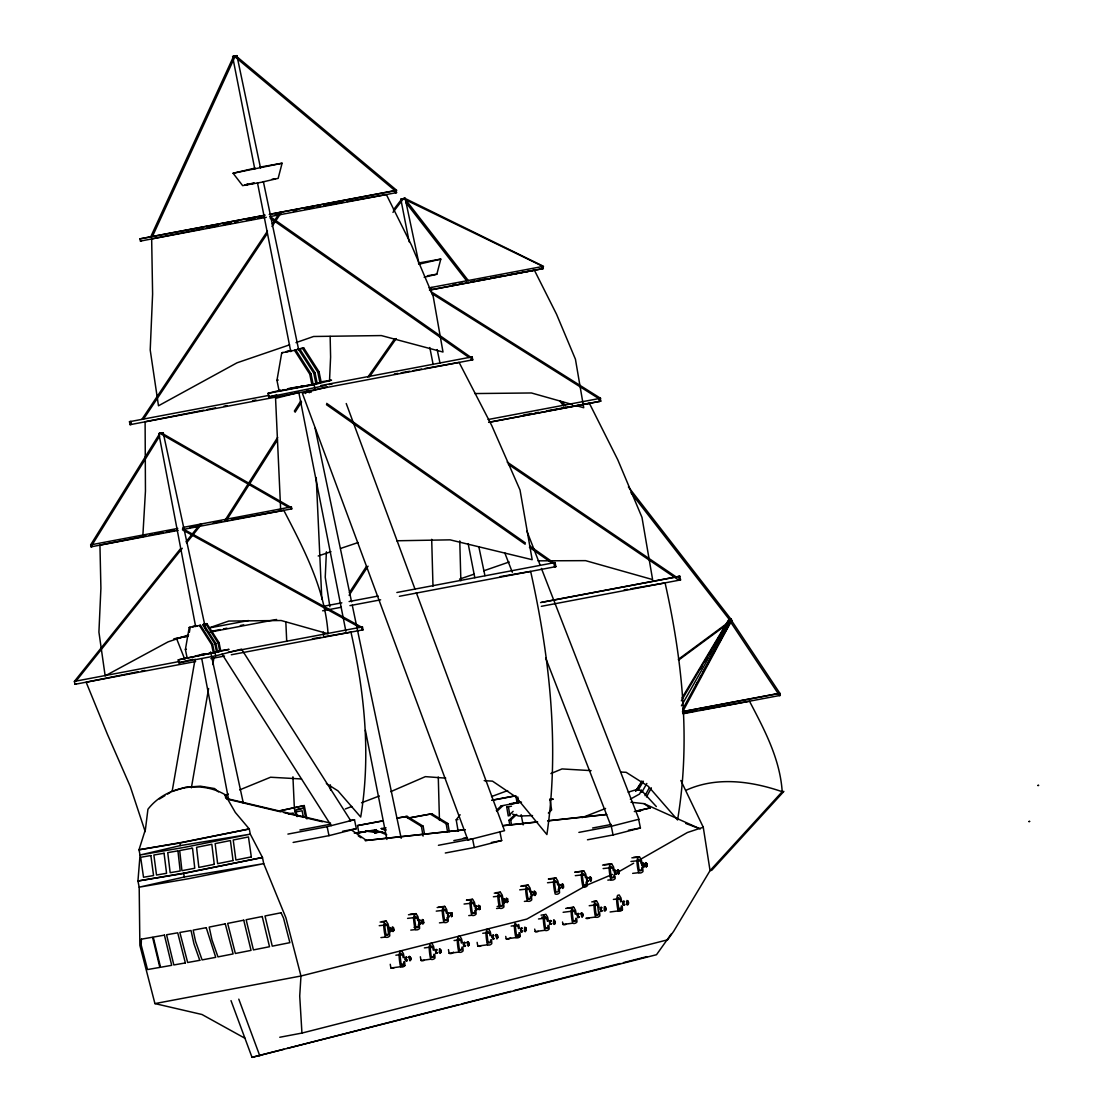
<?xml version="1.0" encoding="UTF-8"?>
<svg xmlns="http://www.w3.org/2000/svg" width="1113" height="1113" viewBox="0 0 1113 1113"><rect width="100%" height="100%" fill="white"/><g stroke="black" fill="none" stroke-linecap="round" stroke-linejoin="round"><path stroke-width="1.5" d="M389.105 929.814L389.745 927.435L390.746 928.089M393.446 930.927L392.444 929.411L392.945 927.491M392.541 929.383L393.515 928.047M393.64 930.691L393.167 927.463M393.905 930.273L393.557 927.852L392.36 926.976L392.207 931.08L393.014 931.553L393.807 930.134M419.017 920.757L419.448 923.776M423.483 923.206L423.01 919.978M423.747 922.802L423.399 920.381L422.203 919.505L422.05 923.595L422.857 924.082L423.65 922.649M447.69 913.509L448.122 916.514M451.071 914.649L451.516 913.008M452.156 915.957L452.226 914.26M479.981 908.862L478.701 905.161L478.548 909.251L479.355 909.724L480.148 908.305M480.246 908.445L479.898 906.024M503.257 900.904L503.313 899.318M506.638 899.221L507.598 902.003M506.693 900.473L507.097 898.581L507.653 899.123M507.792 901.767L506.512 898.066L505.831 900.626L507.166 902.629L507.709 898.928M531.124 892.223L531.569 895.242M534.504 893.377L534.95 891.722M535.603 894.671L535.659 892.988M562.941 884.348L562.788 888.452L561.453 886.435L562.135 883.875L563.331 884.752L563.679 887.172L562.608 887.464L562.719 884.39M586.76 878.032L587.191 881.051M591.226 880.494L590.753 877.267M614.571 870.95L615.002 873.969M617.882 870.853L618.842 873.635M619.037 873.399L619.106 871.702M619.357 871.716L618.425 874.262L617.075 872.258L617.757 869.698L619.357 871.716L618.578 870.171M642.382 863.855L642.813 866.874M646.848 866.304L646.389 863.076M647.168 864.62L646.236 867.166L644.886 865.163L645.568 862.603L646.764 863.465L647.015 865.747L645.763 865.01L646.166 863.118M329.531 380.618L330.603 357.009L330.144 336.404M326.401 551.798L325.246 577.216L329.893 606.724M410.043 959.656L410.21 956.763M435.559 950.154L435.934 953.187L437.534 952.575M441.11 950.78L440.108 953.34L439.315 952.853L439.524 948.749L441.221 950.752L440.692 952.686L439.718 951.17L440.247 949.236L440.72 952.478L439.83 951.142M468.823 945.327L468.42 942.085M497.511 938.064L497.108 934.823M520.731 928.548L521.121 931.581M526.296 929.174L525.28 931.734L524.487 931.247L524.71 927.143L526.018 927.992L526.324 930.426L525.266 930.718L525.433 927.63M549.711 921.23L550.086 924.263L551.686 923.651M555.206 922.969L554.246 924.416L553.467 923.943L553.676 919.839L555.359 921.842L554.831 923.762L553.871 922.246L554.399 920.326L554.872 923.553M582.683 916.458L582.28 913.216L582.057 916.305M600.408 907.985L600.783 911.004M605.096 907.067L604.943 910.142L606.001 909.864L605.695 907.429L604.373 906.58L604.164 910.684L604.943 911.171L605.903 909.711M604.665 908.959L604.721 907.86M623.002 901.878L623.377 904.897M628.163 904.201L627.76 900.946M142.854 535.756L145.455 491.07L145.107 421.73L203.804 410.196M365.676 831.077L375.86 832.51L382.357 831.995M216.576 652.218L214.851 643.731L202.663 624.713L203.679 624.463L215.852 643.467L217.578 651.968L187.123 657.992L185.398 649.505L189.224 627.468L190.226 627.217L189.349 632.295M172.195 791.079L195.081 659.216M191.38 787.823L208.618 688.502M212.778 664.517L213.96 657.672M281.742 352.807L295.794 350.066L311.014 373.829L313.17 384.444L279.113 390.955L276.956 380.354L281.742 352.807L282.994 352.487M385.404 937.09A28.743 12.883 83.6 0 1 383.693 925.181L384.597 921.564L386.225 921.119L388.061 923.999A28.743 12.883 83.6 0 1 389.773 935.894A16.806 7.527 83.6 0 1 385.404 937.09L380.938 937.591M415.246 929.605A28.743 12.883 83.6 0 1 413.535 917.71L414.439 914.093L416.067 913.648L417.904 916.528A28.743 12.883 83.6 0 1 419.615 928.423A16.806 7.527 83.6 0 1 415.246 929.605L410.78 930.106M439.454 922.858L443.92 922.357A28.743 12.883 83.6 0 1 442.209 910.462L443.127 906.831L444.741 906.399L446.591 909.265A28.743 12.883 83.6 0 1 447.37 912.952M468.754 915.596L471.731 915.262A28.743 12.883 83.6 0 1 470.02 903.366L470.938 899.735L472.552 899.304L474.402 902.17A28.743 12.883 83.6 0 1 475.181 905.857M496.565 908.5L499.542 908.166A28.743 12.883 83.6 0 1 497.831 896.271L498.749 892.654L500.363 892.209L502.213 895.075A28.743 12.883 83.6 0 1 502.993 898.761M524.39 901.405L527.353 901.071A28.743 12.883 83.6 0 1 525.642 889.176L526.56 885.558L528.174 885.113L530.025 887.993A28.743 12.883 83.6 0 1 530.804 891.666M553.453 882.08L554.371 878.463L555.985 878.018L557.836 880.898A28.743 12.883 83.6 0 1 559.547 892.793A16.806 7.527 83.6 0 1 555.178 893.989A28.743 12.883 83.6 0 1 553.453 882.08L547.513 882.748M587.066 881.886A28.743 12.883 83.6 0 1 587.358 885.698A16.806 7.527 83.6 0 1 582.989 886.894A28.743 12.883 83.6 0 1 581.278 874.985L582.182 871.368L583.81 870.923L585.647 873.802A28.743 12.883 83.6 0 1 586.426 877.489M607.823 880.133L610.8 879.799A28.743 12.883 83.6 0 1 609.089 867.903L609.994 864.272L611.621 863.841L613.458 866.707A28.743 12.883 83.6 0 1 614.237 870.394M638.612 872.703A28.743 12.883 83.6 0 1 636.9 860.808L637.805 857.177L639.432 856.746L641.269 859.612A28.743 12.883 83.6 0 1 642.994 871.521A16.806 7.527 83.6 0 1 638.612 872.703L632.657 873.371M259.746 167.159L282.09 163.235L278.153 178.358L261.082 182.337L242.634 185.621L233.09 173.252L255.141 168.091M424.164 277.276L436.839 274.229L440.79 259.106L418.432 263.03M390.246 964.289A28.827 12.716 84.9 0 0 390.955 967.99L400.569 966.738A28.827 12.716 84.9 0 1 399.066 954.801L400.012 951.17L401.612 950.739L403.393 953.618A28.827 12.716 84.9 0 1 404.102 957.319M420.352 956.763A28.827 12.716 84.9 0 0 421.062 960.463L430.661 959.211A28.827 12.716 84.9 0 1 429.173 947.274L430.119 943.643L431.719 943.212L433.486 946.106A28.827 12.716 84.9 0 1 434.195 949.792M448.456 949.612A28.827 12.716 84.9 0 0 449.165 953.312L458.765 952.074A28.827 12.716 84.9 0 1 457.276 940.123L458.222 936.506L459.822 936.061L461.589 938.955A28.827 12.716 84.9 0 1 462.298 942.641M477.129 942.363A28.827 12.716 84.9 0 0 477.839 946.064L487.452 944.812A28.827 12.716 84.9 0 1 485.95 932.875L486.91 929.244M505.733 936.409A28.827 12.716 84.9 0 0 506.234 938.857L515.848 937.605A28.827 12.716 84.9 0 1 514.345 925.668L514.985 923.247M534.713 929.091A28.827 12.716 84.9 0 0 535.2 931.539L544.814 930.301A28.827 12.716 84.9 0 1 543.311 918.364L544.271 914.733L545.871 914.288L547.638 917.182A28.827 12.716 84.9 0 1 548.347 920.882M547.429 921.286L546.873 918.42L544.939 916.778L544.327 919.115L545.426 928.27A11.464 5.05 84.9 0 0 548.069 927.546L547.944 925.39M562.524 921.995A28.827 12.716 84.9 0 0 563.025 924.444L572.625 923.206A28.827 12.716 84.9 0 1 571.136 911.269L572.082 907.638L573.682 907.206L575.449 910.086A28.827 12.716 84.9 0 1 576.158 913.787M588.944 918.142A16.778 7.401 84.9 0 1 585.897 918.295L595.511 917.042A28.827 12.716 84.9 0 1 594.008 905.106L594.968 901.474L596.568 901.043L598.335 903.923A28.827 12.716 84.9 0 1 599.044 907.624M610.105 911.978L618.105 910.935A28.827 12.716 84.9 0 1 616.602 898.998L617.562 895.367L619.162 894.935L620.929 897.815A28.827 12.716 84.9 0 1 621.638 901.516M150.728 236.832L233.619 56.276L236.944 55.65L260.512 167.938M152.398 236.526L235.288 55.97L236.944 55.65M656.336 806.563L641.38 790.3L639.572 794.028L630.32 799.176M646.5 796.978L651.369 787.851M682.547 711.958L731.617 620.498L730.824 618.828L729.057 619.162L681.963 698.004M645.025 795.67L649.143 788.087M682.617 709.301L731.589 619.593M696.195 684.745L697.851 681.713M699.493 678.666L701.148 675.633M702.804 672.6L716.842 646.806M718.497 643.773L731.617 620.498M681.448 705.781L730.824 618.828M641.756 792.386L646.834 783.441M700.188 669.289L701.941 666.311M704.571 661.832L707.186 657.366M708.939 654.374L710.692 651.397M713.322 646.917L715.075 643.94M716.828 640.949L728.208 621.555M681.337 700.828L729.766 618.647M638.139 790.147L643.411 781.229M635.662 791.329L641.881 780.978M92.323 544.563L159.702 435.948M224.729 520.773L277.638 437.423M294.347 411.1L300.844 400.861M305.491 393.543L307.341 390.621M227.316 519.006L277.443 440.025M295.084 412.241L301.581 402.002M349.343 592.7L366.386 566.489M349.106 595.302L368.055 566.183M141.894 419.364L267.468 231.114M272.268 223.922L279.933 212.43M143.549 419.058L267.217 233.674M272.003 226.482L281.603 212.11M367.791 377.196L394.572 338.909M369.46 376.876L396.228 338.589M429.952 290.396L431.927 287.557L430.272 287.864M671.195 934.044L656.503 954.717L252.025 1057.35L231.003 1000.615M390.106 927.713L389.564 929.745L390.635 931.344M390.009 931.484L390.524 930.774M390.941 930.885L390.357 931.692L389.341 931.094M419.949 920.242L419.406 922.274L420.477 923.86M419.851 924.013L420.366 923.303M422.787 920.02L422.286 921.94L423.288 923.442M420.964 923.178L420.199 924.221L418.738 922.343L419.587 919.95L420.589 920.618M422.425 920.813L423.357 920.562M449.457 916.152L448.887 916.959L447.426 915.095L448.275 912.702L449.026 913.133M451.934 915.957L451.697 912.73L450.264 913.105L451.544 916.82L452.087 913.119M475.293 906.594L476.475 906.274M476.35 909.655L476.851 908.945M477.463 908.834L476.698 909.878L475.237 907.999L476.086 905.606L476.837 906.052M504.161 902.573L504.662 901.85M505.093 901.975L504.509 902.782L503.493 902.17M507.959 901.21L507.041 901.46M531.972 895.478L532.487 894.769M533.085 894.643L532.32 895.687L530.859 893.809L531.708 891.416L532.459 891.861M535.77 894.115L534.852 894.365M559.881 884.612L559.338 886.644L560.409 888.244M559.783 888.383L560.298 887.673M562.357 885.183L563.275 884.932M560.896 887.548L560.131 888.591L559.116 887.993L558.726 885.322L559.909 885.002M587.692 877.517L587.149 879.548L588.221 881.148M590.53 877.294L590.029 879.214L591.031 880.731M588.527 880.689L587.942 881.496L586.481 879.632L587.33 877.239L588.332 877.893M590.168 878.101L591.1 877.851M591.393 879.924L590.474 880.188M615.503 870.422L614.96 872.453L616.032 874.053M615.406 874.192L615.92 873.482M618.355 870.213L617.938 872.091L619.204 872.842M616.519 873.371L615.753 874.401L614.306 872.536L615.141 870.143L616.157 870.797M643.314 863.326L642.785 865.358L643.843 866.957M643.217 867.11L643.731 866.387M644.33 866.276L643.564 867.319L642.118 865.441L642.952 863.048L643.968 863.702M406.482 957.138L405.925 959.169L406.941 960.783L407.441 960.088M406.648 960.241L405.48 960.561L405.076 959.295L405.146 957.89L406.315 957.57M407.149 960.352L406.579 961.159L405.369 959.267L406.036 956.874L407.108 957.514M410.154 956.763L409.626 958.696L410.586 960.213M409.779 957.57L411.017 958.307L410.558 959.963M436.588 949.612L436.018 951.657L437.047 953.257M439.885 950.043L440.79 949.792M464.691 942.461L464.121 944.506L465.151 946.106L465.637 945.424M464.344 946.287L464.844 945.577M465.359 945.674L464.775 946.481L463.272 944.617L463.356 943.212L464.511 942.892M468.35 942.099L467.822 944.019L468.782 945.535M467.989 942.892L469.213 943.643M469.157 944.742L467.933 943.991M493.365 935.212L492.809 937.243L493.824 938.843M494.047 938.412L493.462 939.219L491.96 937.355L492.029 935.95L493.198 935.643M497.038 934.837L496.509 936.756L497.469 938.273M496.662 935.63L497.581 935.379M497.845 937.48L496.927 937.73M521.76 928.005L521.204 930.037L522.22 931.651M521.413 931.831L521.927 931.108M522.72 930.969L521.858 932.026L520.355 930.162L521.315 927.741L522.387 928.395M525.058 928.437L525.976 928.186M550.74 920.701L550.17 922.733L551.199 924.333M550.893 923.804L549.739 924.124L549.391 921.439L550.281 920.423L551.366 921.077M554.037 921.119L555.262 921.87M578.551 913.606L577.981 915.637L579.01 917.237L579.497 916.556M578.204 917.418L578.704 916.709M579.219 916.806L578.635 917.613L577.132 915.749L577.202 914.343L578.37 914.037M581.849 914.023L582.753 913.773M601.437 907.443L600.867 909.474L601.883 911.088M602.105 910.643L601.521 911.45L600.018 909.599L600.978 907.178L602.063 907.818M624.031 901.335L623.461 903.366L624.49 904.98M623.67 905.161L624.184 904.438M624.977 904.285L624.115 905.356L622.612 903.492L623.572 901.071L624.657 901.711M627.69 900.96L627.537 904.048M627.329 901.753L628.233 901.516M628.497 903.603L627.537 905.064L626.758 904.577L626.967 900.473L628.65 902.476L628.122 904.396L627.579 903.853M635.509 790.912L641.784 782.703M393.404 209.94L401.835 198.935L405.16 198.309L418.822 262.891M392.959 212.374L403.49 198.615L405.16 198.309M458.139 831.174L456.205 819.78L460.128 814.758M180.598 548.598L74.39 681.393L74.974 684.3L195.624 661.512M186.01 541.822L200.103 524.209M76.06 681.073L182.254 548.278M186.594 542.866L201.759 523.889M496.315 810.487L501.114 805.909L515.472 803.196M496.829 811.447L502.839 805.729L501.114 805.909M513.149 811.335L508.251 815.996L506.707 806.953L511.493 806.202M509.81 825.178L508.975 820.281L514.971 814.563M508.975 820.281L510.7 820.1L516.71 814.382M548.347 813.06L551.617 809.972L550.114 800.164M678.304 659.383L728.667 622.195M678.582 660.106L731.728 620.845L779.823 693.232L780.269 695.388L779.267 695.639L778.822 693.496L779.823 693.232L682.519 711.624M159.465 798.967L164.891 795.684M167.618 794.056L170.331 792.414M618.703 871.757L633.645 863.229M641.116 858.958L687.403 832.51L703.263 827.251L680.85 780.477M254.794 169.106L232.603 56.54L233.619 56.276L235.942 55.914L396.729 190.365L269.235 214.447M409.153 241.813L400.819 199.185L404.909 198.378L543.506 266.327L428.978 287.891M195.638 626.605L158.839 433.583L163.18 432.693L205.835 629.847M390.719 791.649L425.389 776.637L445.743 778.14M612.4 874.401L587.205 884.988L526.852 919.074L300.969 976.004L154.93 1003.592L139.876 945.368L139.195 887.172L137.942 881.009L140.057 855.007L139 849.789L145.441 829.408L147.932 809.262C165.614 786.404 200.27 780.171 225.104 794.682L235.316 812.434L249.256 828.948L250.314 834.166L262.473 857.483L263.725 863.646L285.902 917.78L300.969 976.004L299.717 996.038L301.943 1033.073L279.766 1037.26M550.893 773.563L561.995 768.93L591.086 770.627M605.583 808.469L582.043 817.652M345.294 808.956L351.791 806.494M361.516 802.779L379.366 795.976M225.104 795.28L228.346 794.07M239.698 789.882L270.556 777.236L301.512 778.961M491.501 796.574L507.653 790.606M289.561 344.849L236.999 362.824L158.477 405.786L150.213 349.997L152.606 294.013L151.66 238.878L202.775 228.833M295.975 342.623L313.616 336.488L381.314 335.57L443.002 352.028L433.221 296.517L411.448 245.11L386.35 194.538L347.312 201.523M209.383 627.788L228.791 621.054L281.144 620.511L328.071 633.756C325.038 589.167 304.016 549.321 283.801 510.352L231.462 519.729M473.999 574.183L459.53 579.122M483.599 570.858L509.184 561.995M686.429 790.091C716.883 776.331 751.553 781.131 782.202 791.719L783.872 791.413L711.722 870.31L710.052 870.616L673.727 931.219L667.633 939.817L301.943 1033.073M188.626 634.897L168.077 641.867L105.165 675.869L98.918 632.114L100.907 588.221L99.947 545.092L145.97 535.993M318.207 555.999L330.978 551.686M340.55 548.459L358.094 542.546M282.09 163.235L233.09 173.252M440.79 259.106L418.752 264.268M171.68 791.593L185.69 787.225L200.368 786.181L214.559 788.547L218.454 791.844M628.219 792.178L634.674 790.16L641.38 790.3M630.96 802.25L644.01 803.642L650.27 807.899L635.69 811.307M650.27 807.899L634.313 811.558M550.045 799.732L552.897 798.953L549.627 799.607M374.705 833.053L379.686 831.745M247.907 184.271L245.486 184.883L253.903 183.297M266.271 217.299L140.447 241.076L139.988 238.864L265.158 215.157M140.447 241.076L141.476 240.811M395.059 190.671L396.089 190.406L396.548 192.619L395.518 192.883L395.059 190.671L234.273 56.22L232.7 56.526M403.254 198.698L542.866 266.383L543.311 268.553L430.105 290.006M289.77 350.762L291.022 350.442M295.794 350.066L294.542 350.386L309.762 374.149L311.918 384.764M295.348 349.969L299.8 349.051L315.021 372.813L317.177 383.415L312.266 384.347M297.755 349.245L303.807 348.021L319.041 371.784L321.198 382.399L311.737 384.263M276.956 380.354L278.208 380.034M309.762 374.149L311.014 373.829M298.548 349.371L313.769 373.133L315.021 372.813M302.555 348.341L317.775 372.104L319.041 371.784M129.484 421.716L130.861 421.368L131.459 424.317L130.082 424.665L129.484 421.716L269.416 395.282M325.942 385.446L268.734 396.979L267.996 393.362L280.671 390.12M279.113 390.955L280.365 390.635M283.119 389.94L284.385 389.62M267.996 393.362L314.116 384.639L331.535 380.201L320.683 381.884M268.734 396.979L276.65 394.962M298.854 392.43L275.565 398.371L280.657 509.462M329.114 384.639L332.272 383.832M327.333 386.934L302.374 393.292L467.919 840.023L504.537 830.688L416.318 592.659M470.771 357.231L472.149 356.883L472.747 359.833L471.369 360.181L470.771 357.231L270.376 216.757M599.49 401.459L600.783 401.125L600.227 398.343L598.919 398.677L599.49 401.459L489.038 422.328M91.057 546.831L91.962 546.594L91.572 544.647L90.654 544.883L91.057 546.831L178.163 530.372M290.479 507.125L291.397 506.888L291.787 508.85L290.883 509.072L290.479 507.125L161.649 433.068L159.855 433.319L90.654 544.883L177.76 528.425M193.439 626.396L192.438 626.647L197.558 625.687M195.638 625.84L196.639 625.576M200.465 625.283L199.464 625.534L211.637 644.552L213.362 653.039L214.378 652.774L212.639 644.288L200.465 625.283L189.224 627.468M219.79 651.397L220.791 651.147L219.066 642.66L206.879 623.642L205.877 623.906L218.065 642.911L219.79 651.397L214.294 652.58M185.398 649.505L186.4 649.255M211.637 644.552L212.639 644.288M214.851 643.731L215.852 643.467M218.065 642.911L219.066 642.66M75.294 681.17L74.39 681.393L178.943 661.581M74.974 684.3L75.893 684.078M553.787 562.858L555.053 562.538L555.888 566.628L554.622 566.962L553.787 562.858L529.649 545.913M350.692 820.671L241.535 649.143L215.713 655.835L178.817 662.805L178.233 659.912L187.527 657.546M178.233 659.912L229.055 649.38L216.91 651.369M178.817 662.805L192.758 659.258M361.544 627.134L362.448 626.911L363.033 629.819L362.128 630.055L361.544 627.134L182.56 528.633M678.652 576.506L679.806 576.2L680.558 579.929L679.403 580.235L678.652 576.506L540.584 602.578M304.252 805.562L279.21 810.96L304.252 805.562L306.979 818.987M305.699 818.138L303.654 808.108L295.808 810.111L297.129 816.608M287.905 834.096L327.139 826.681L354.491 819.711L356.327 828.684L328.975 835.654L293.136 842.43M445.311 853.003L474.319 847.522L501.671 840.552L499.904 831.87M587.469 839.786L613.054 834.959L640.42 827.975L638.653 819.307M1038.471 785.375L1037.747 785.514L1038.61 785.375M1029.567 821.422L1028.996 821.547M252.025 1057.35L283.968 1049.211M287.321 1048.349L458.765 1004.622M462.132 1003.773L510.881 991.335M514.234 990.487L620.136 963.468M623.503 962.62L647.029 956.61M180.362 845.588L140.057 855.007L184.243 847.383L250.314 834.166L180.362 845.588L179.833 843.014L139 849.789L183.172 842.165L249.256 828.948L179.833 843.014M244.679 184.953L247.796 184.229M184.355 876.988L139.195 887.172L188.292 878.769L263.725 863.646L184.355 876.988L183.645 873.468L137.942 881.009L187.04 872.606L262.473 857.483L183.645 873.468M509.893 803.823L519.646 801.93M201.342 654.402L204.18 653.832M234.3 56.248L235.26 55.942M403.476 198.587L400.917 199.185M178.163 637.999L188.25 635.968M211.79 631.252L220.193 629.555M223.56 628.887L226.913 628.205M240.366 625.506L243.733 624.838M138.109 671.765L86.146 682.199L107.391 734.218L130.138 786.14L145.205 831.62M141.462 671.097L144.815 670.429M374.58 832.844L379.477 831.856M149.379 535.325L152.787 534.657M206.183 228.165L218.106 225.814M207.157 409.528L215.546 407.887M223.936 406.231L227.289 405.577M223.129 224.854L231.49 223.24M234.843 222.6L238.196 221.946M246.557 220.346L254.933 218.732M258.286 218.078L261.625 217.438M275.022 214.865L278.375 214.225M252.595 400.68L255.976 400.026M158.839 433.583L163.082 432.693M154.47 534.323L162.901 532.71M166.268 532.056L174.685 530.428M189.85 527.506L198.281 525.879M683.187 713.294L696.613 710.762M356.146 833.359L366.219 831.411L354.282 833.15M521.496 802.111L510.004 804.254M250.801 183.645L254.167 183.005M270.264 214.183L394.392 190.726M139.988 238.864L264.129 215.407M269.68 216.659L396.548 192.619M429.423 290.076L543.311 268.553M297.408 349.232L303.807 348.021M291.801 350.553L285.749 351.778L290.549 350.873M288.392 388.59L298.228 386.74M300.26 386.434L303.543 385.821M288.044 389.007L297.894 387.143M300.788 386.517L304.058 385.905M306.089 385.599L309.372 384.987M288.573 389.091L291.856 388.479M295.126 387.853L298.409 387.227M320.6 385.599L472.149 356.883M130.082 424.665L472.747 359.833M488.078 419.531L600.227 398.343M488.635 422.314L600.783 401.125M182.88 527.451L291.397 506.888M183.283 529.412L291.787 508.85M203.47 624.296L206.879 623.642M209.244 627.955L248.463 620.553M323.09 606.362L341.844 602.815M349.106 601.535L378.1 596.053M396.868 592.506L555.053 562.538M173.823 638.82L187.902 636.246M210.079 632.059L276.594 619.482M322.645 610.787L341.413 607.239M349.941 605.625L380.646 599.824M399.4 596.29L555.888 566.628M196.18 655.794L199.464 655.167M214.225 652.385L220.791 651.147M201.745 654.806L205.029 654.194M208.298 653.568L211.581 652.955M228.221 652.274L362.448 626.911M210.913 658.618L224.506 656.058M231.295 654.764L363.033 629.819M541.753 602.286L679.806 576.2M541.349 606.321L680.558 579.929M630.988 492.753L729.057 619.162L730.712 618.842L628.4 486.938M731.728 620.845L730.058 621.165L778.168 693.552M683.229 711.555L778.822 693.496M682.965 713.767L780.269 695.388M296.948 809.374L303.654 808.108M295.265 811.975L302.11 810.751L303.459 817.373M288.462 813.923L293.206 813.019M299.898 830.02L330.617 824.218M349.385 820.671L354.491 819.711M376.458 829.616L358.789 832.802L357.551 825.582L383.178 820.74M407.121 816.358L396.854 818.152L407.121 816.358L423.149 826.166L424.54 834.305M491.918 800.191L515.834 795.67L517.058 802.904L518.783 802.723L517.795 796.936M383.206 820.879L357.551 825.582M491.932 800.33L514.136 796.143M431.872 813.784L407.942 818.152L431.872 813.784L447.913 823.578L449.29 831.731M342.679 831.258L356.327 828.684M385.835 830.493L381.244 828.559L386.03 827.808M464.747 829.741L365.106 840.579L465.192 829.797M453.84 840.579L467.488 837.992M438.425 845.296L472.552 838.854L474.319 847.522M491.431 842.485L501.671 840.552M592.589 828.002L611.357 824.455M578.885 832.399L611.301 826.277L613.054 834.959M628.469 830.228L640.42 827.975M293.47 211.414L296.837 210.788M305.226 209.244L313.616 207.686M316.968 207.06L320.335 206.448M323.688 205.822L343.931 202.135M452.796 284.984L456.093 284.372M459.405 283.759L462.716 283.147M470.994 281.617L474.305 281.019M477.616 280.406L485.88 278.876M523.277 415.079L531.833 413.493M213.237 523.096L221.529 521.566M224.84 520.954L228.151 520.341M700.007 710.15L749.494 701.218C764.464 729.766 780.06 758.955 782.202 791.719L710.052 870.616L703.263 827.251M1028.899 821.547L1029.65 821.422M272.045 179.276L275.426 178.678M427.364 275.746L436.839 274.229M394.405 373.982L397.8 373.37M401.209 372.758L409.723 371.241M413.132 370.629L421.646 369.113M425.055 368.5L459.099 362.407L491.793 425.639L520.021 489.998L532.181 559.7L450.083 539.847L396.687 540.779M490.847 277.958L504.245 275.579M507.598 274.994L534.407 270.236L556.57 314.311L575.435 359.221L583.727 407.748L577.202 405.897M535.228 412.881L538.609 412.283M547.067 410.78L589.375 403.282L617.785 459.794L641.978 517.378L652.608 579.581L585.577 560.646L538.038 560.841M500.14 576.631L530.651 571.414C549.822 657.602 559.714 746.656 546.9 834.555L515.931 797.005L492.489 781.145L484.183 780.644M312.419 638.737L320.808 637.318M324.147 636.733L350.971 632.156C364.535 692.703 371.019 755.435 360.695 817.025L337.935 790.842L326.359 783.524M624.101 589.932L627.509 589.347M630.932 588.777L665.087 582.934C682.478 660.552 690.797 740.98 677.567 819.947L648.364 786.376L626.132 772.311L621.124 772.074M593.354 901.46L596.568 901.043M591.768 901.892L594.968 901.474M613.402 899.415L616.602 898.998M616.964 899.471L620.164 899.054L620.72 901.933M567.268 908.027L573.682 907.206M565.668 908.472L572.082 907.638M589.208 905.732L594.008 905.106M594.37 905.579L597.57 905.161L598.766 914.288A11.464 5.05 84.9 0 1 596.123 915.011L595.024 905.857L595.636 903.533L597.57 905.161M541.071 915.15L544.271 914.733M563.122 912.298L571.136 911.269M571.484 911.742L574.684 911.324L575.24 914.19M541.739 917.195L544.939 916.778M538.511 918.976L543.311 918.364M618.16 908.598L621.36 908.18L621.235 906.038M543.673 918.837L546.873 918.42M619.231 910.17L622.431 909.752A28.827 12.716 84.9 0 0 622.195 905.926M595.566 914.705L598.766 914.288M511.145 926.086L514.345 925.668M514.707 926.141L517.907 925.738L518.463 928.604M572.68 920.868L575.894 920.451L575.755 918.295M482.75 933.292L485.95 932.875M486.311 933.348L489.511 932.931L490.068 935.796M544.869 927.95L548.069 927.546M454.062 940.541L457.276 940.123M457.624 940.61L460.838 940.193L461.38 943.059M515.903 935.268L519.103 934.85L518.978 932.708M424.359 947.9L429.173 947.274M429.521 947.747L432.734 947.344L433.277 950.21M516.961 936.84L520.161 936.436A28.827 12.716 84.9 0 0 519.938 932.611M487.508 942.474L490.708 942.057L490.583 939.915M395.866 955.218L399.066 954.801M399.428 955.274L402.628 954.857L403.184 957.737M458.82 949.723L462.034 949.319L461.895 947.163M430.717 956.874L433.931 956.457L433.792 954.314M400.624 964.401L403.824 963.983L403.699 961.841M401.682 965.973L404.882 965.569A28.827 12.716 84.9 0 0 404.659 961.743M633.478 857.413L639.432 856.746M631.864 857.845L637.805 857.177M630.946 861.476L636.9 860.808M604.178 864.676L611.621 863.841M602.564 865.107L609.994 864.272M637.54 861.184L640.518 860.85L641.13 863.716M603.135 868.571L609.089 867.903M583.81 870.923L574.739 872.202L582.182 871.368M609.729 868.279L612.707 867.945L613.319 870.811M575.324 875.653L581.278 874.985M548.556 878.853L555.985 878.018M548.417 879.131L554.371 878.463M581.918 875.375L584.895 875.041L585.508 877.893M638.904 870.283L641.881 869.949L641.714 867.806M522.234 885.781L528.174 885.113M520.606 886.226L526.56 885.558M554.107 882.47L557.084 882.136L557.683 884.988M611.093 877.378L614.07 877.044L613.903 874.901M519.701 889.844L525.642 889.176M495.911 892.709L500.363 892.209M494.283 893.155L498.749 892.654M526.296 889.565L529.273 889.231L529.871 892.083M493.379 896.772L497.831 896.271M466.597 899.972L472.552 899.304M466.472 900.236L470.938 899.735M498.485 896.647L501.462 896.313L502.826 905.412A11.478 5.148 83.6 0 1 500.14 906.135L497.163 906.469M464.065 904.034L470.02 903.366M438.786 907.067L444.741 906.399M437.172 907.498L443.127 906.831M470.674 903.742L473.651 903.408L474.249 906.274M527.659 898.65L530.637 898.316L530.47 896.174M436.254 911.13L442.209 910.462M410.113 914.316L416.067 913.648M408.485 914.761L414.439 914.093M442.863 910.837L445.84 910.504L446.438 913.37M499.848 905.745L502.826 905.412M407.581 918.378L413.535 917.71M381.759 921.634L386.225 921.119M414.175 918.1L417.152 917.766L417.751 920.618M380.131 922.065L384.597 921.564M472.037 912.841L475.014 912.507L474.834 910.364M379.227 925.696L383.693 925.181M384.333 925.571L387.31 925.237L388.674 934.322A11.478 5.148 83.6 0 1 385.988 935.059L384.722 925.933L385.321 923.609L387.31 925.237M444.226 919.922L447.189 919.588L447.023 917.46M414.05 927.352L418.516 926.851L418.349 924.708M385.696 934.656L388.674 934.322M502.728 825.637L537.259 821.923M547.624 820.796L606.335 814.466M503.159 825.707L537.676 821.978M548.027 820.865L606.71 814.535M463.314 838.242L466.764 837.866M506.707 806.953L508.432 806.772L509.963 815.829M456.205 819.78L457.93 819.599M381.244 828.559L386.03 829.672M405.396 816.539L421.424 826.347L423.149 826.166M430.147 813.965L446.188 823.773L447.913 823.578M380.771 831.689L366.052 830.994M532.529 815.592L518.895 816.066L512.495 814.118M474.806 393.557L531.444 392.972L572.319 404.506M635.662 810.695L640.559 811.21M154.93 1003.592L201.982 1014.5L245.055 1038.318M226.245 798.438L330.533 823.105M226.843 799.037L280.546 811.794M283.898 812.601L304.03 817.387M307.383 818.18L322.492 821.77M685.761 823.453L698.686 828.336M382.469 832.134L385.488 833.4M374.733 829.797L386.768 834.847M644.01 803.642L700.3 828.948M182.407 529.788L359.875 627.454M159.994 433.374L288.824 507.445M646.723 863.66L645.763 865.01L646.653 866.54M560.521 884.988L559.519 884.32L558.949 885.127L559.38 888.146M563.178 887.576L562.315 886.282M535.464 892.028L534.908 891.485L534.407 893.405L535.409 894.908M532.71 892.083L532.07 891.708L531.527 893.739L532.598 895.325M504.648 898.956L503.104 899.499L503.758 902.337M504.899 899.179L503.772 899.485L503.716 900.82L504.773 902.42M503.619 898.789L504.718 900.459M479.842 906.219L479.286 905.676L478.771 907.596L479.786 909.098M477.087 906.26L476.447 905.885L475.905 907.916L476.962 909.516M479.745 908.862L478.882 907.568M452.031 913.314L451.015 913.411L451.363 915.832M449.276 913.356L448.636 912.98L448.094 915.011L449.151 916.611M605.124 907.304L605.959 908.611M604.985 909.961L605.166 907.053M579.177 913.982L578.092 913.342L577.522 914.149L577.897 917.168M554.803 923.526L553.968 922.218M525.322 930.524L525.489 927.63M494.005 935.588L492.92 934.948L492.349 935.755L492.725 938.774M465.317 942.85L464.246 942.196L463.662 943.003L464.038 946.036M437.214 950.001L436.143 949.347L435.253 950.363L436.24 953.438M430.606 291.411L600.7 398.398L599.031 398.704L431.872 293.568M507.166 462.062L676.259 577.007M508.377 464.33L678.902 580.249M358.275 835.863L361.015 837.755M351.416 829.936L366.316 840.357M270.125 218.078L469.102 357.551M308.231 390.413L311.07 392.402M326.679 403.365L525.392 542.921M306.562 390.719L309.4 392.722M326.443 404.673L525.155 544.229M529.412 547.22L552.118 563.178M729.836 620.831L729.057 619.162M404.576 198.392L468.517 280.838M562.315 401.751L565.515 405.869M406.106 202.83L466.862 281.144M559.589 400.694L563.846 406.189M640.518 860.85L638.528 859.222L637.944 861.559L639.196 870.672A11.478 5.148 83.6 0 0 641.881 869.949M612.707 867.945L610.717 866.317L610.133 868.655L611.385 877.767A11.478 5.148 83.6 0 0 614.07 877.044M584.895 875.041L582.906 873.413L582.308 875.736L583.574 884.863A11.478 5.148 83.6 0 0 586.259 884.125L586.092 881.997M557.084 882.136L555.081 880.508L554.497 882.832L555.763 891.958A11.478 5.148 83.6 0 0 558.448 891.221L558.281 889.078M529.273 889.231L527.27 887.604L526.686 889.927L527.952 899.04A11.478 5.148 83.6 0 0 530.637 898.316M501.462 896.313L499.459 894.685L498.874 897.022L500.14 906.135M473.651 903.408L471.648 901.78L471.063 904.118L472.329 913.23A11.478 5.148 83.6 0 0 475.014 912.507M445.84 910.504L443.837 908.876L443.252 911.199L444.504 920.326A11.478 5.148 83.6 0 0 447.189 919.588M417.152 917.766L415.163 916.138L414.565 918.462L415.831 927.588A11.478 5.148 83.6 0 0 418.516 926.851M222.057 654.11L331.215 825.637M620.164 899.054L618.23 897.426L617.618 899.749L618.717 908.904A11.464 5.05 84.9 0 0 621.36 908.18M574.684 911.324L572.75 909.683L572.138 912.02L573.237 921.174A11.464 5.05 84.9 0 0 575.894 920.451M517.907 925.738L515.973 924.096L515.361 926.419L516.46 935.574A11.464 5.05 84.9 0 0 519.103 934.85M488.51 928.812L490.276 931.692A28.827 12.716 84.9 0 1 490.986 935.393M489.511 932.931L487.577 931.289L486.965 933.626L488.064 942.781A11.464 5.05 84.9 0 0 490.708 942.057M460.838 940.193L458.89 938.551L458.278 940.888L459.377 950.029A11.464 5.05 84.9 0 0 462.034 949.319M432.734 947.344L430.787 945.702L430.175 948.039L431.274 957.18A11.464 5.05 84.9 0 0 433.931 956.457M402.628 954.857L400.694 953.229L400.082 955.552L401.181 964.707A11.464 5.05 84.9 0 0 403.824 963.983M176.48 638.333L184.786 659.355M526.936 531.207L540.153 565.181M541.419 568.423L638.959 819.224L611.134 826.319L545.676 658.047M504.773 552.869L512.328 572.277M346.24 403.532L415.107 589.389M238.794 999.154L259.816 1055.875M643.717 863.493L644.204 864.926M535.52 891.847L534.977 895.548L533.642 893.53L534.323 890.97L535.812 893.016M475.446 907.999L475.947 909.432M390.51 927.866L391.178 929.313M390.566 929.369L389.467 927.713L389.606 931.247M210.621 651.94L243.344 803.21M437.145 349.579L440.025 363.172M478.827 546.733L484.934 575.63M263.364 181.558L298.715 349.997M315.132 428.268L351.555 601.813M352.264 605.208L401.181 838.312M541.85 266.633L542.295 268.817M317.775 372.104L319.946 382.719M313.769 373.133L315.925 383.735M314.116 384.639L314.854 388.27M327.139 826.681L328.975 835.654M294.291 808.108L295.655 814.799M215.129 652.941L215.713 655.835M257.479 182.755L290.771 351.625M298.841 392.555L345.893 631.349M365.398 730.281L386.907 839.452M429.813 347.52L433.152 364.577M468.142 543.603L474.806 577.703M521.148 814.688L523.138 824.914M201.829 659.063L228.527 799.134M225.104 794.682L225.689 797.924M510.7 820.1L511.535 824.997M446.188 823.773L447.565 831.912M421.424 826.347L423.093 836.113M316.231 477.56L321.81 599.072M323.327 632.059L323.493 635.523M330.338 784.804L330.575 790.021M285.846 622.292L286.723 641.394M292.928 776.791L294.361 808.038M459.766 540.904L460.865 580.805M431.691 539.318L432.985 586.161M438.272 777.013L439.468 820.378M538.247 931.386A16.778 7.401 84.9 0 1 535.2 931.539M544.814 930.301A16.778 7.401 84.9 0 0 549.14 929.118A28.827 12.716 84.9 0 0 548.904 925.293M453.478 952.13A16.778 7.401 84.9 0 1 449.165 953.312M458.765 952.074A16.778 7.401 84.9 0 0 463.091 950.892A28.827 12.716 84.9 0 0 462.855 947.066M394.002 967.837A16.778 7.401 84.9 0 1 390.955 967.99M404.882 965.569A16.778 7.401 84.9 0 1 400.569 966.738M424.095 960.31A16.778 7.401 84.9 0 1 421.062 960.463M430.661 959.211A16.778 7.401 84.9 0 0 434.988 958.043A28.827 12.716 84.9 0 0 434.752 954.217M622.431 909.752A16.778 7.401 84.9 0 1 618.105 910.935M566.058 924.305A16.778 7.401 84.9 0 1 563.025 924.444M572.625 923.206A16.778 7.401 84.9 0 0 576.951 922.023A28.827 12.716 84.9 0 0 576.715 918.197M510.561 937.675A16.778 7.401 84.9 0 1 506.234 938.857M520.161 936.436A16.778 7.401 84.9 0 1 515.848 937.605M518.672 924.486A28.827 12.716 84.9 0 1 519.381 928.186M595.511 917.042A16.778 7.401 84.9 0 0 599.837 915.86A28.827 12.716 84.9 0 0 599.601 912.034M480.886 945.911A16.778 7.401 84.9 0 1 477.839 946.064M487.452 944.812A16.778 7.401 84.9 0 0 491.779 943.629A28.827 12.716 84.9 0 0 491.543 939.803M443.92 922.357A16.806 7.527 83.6 0 0 448.302 921.161A28.743 12.883 83.6 0 0 447.996 917.349M471.731 915.262A16.806 7.527 83.6 0 0 476.114 914.065A28.743 12.883 83.6 0 0 475.821 910.253M527.353 901.071A16.806 7.527 83.6 0 0 531.736 899.888A28.743 12.883 83.6 0 0 531.444 896.076M499.542 908.166A16.806 7.527 83.6 0 0 503.925 906.984A28.743 12.883 83.6 0 0 503.633 903.172M610.8 879.799A16.806 7.527 83.6 0 0 615.169 878.602A28.743 12.883 83.6 0 0 615.002 876.07M141.379 939.163L141.212 945.132L147.528 969.548L159.841 967.406L152.551 937.216L141.379 939.163M589.334 877.642L590.6 881.357L591.546 878.811L589.946 876.78L589.334 877.642M408.805 957.138L410.001 960.867L411.114 958.279L409.431 956.276L408.805 957.138M467.015 942.474L468.211 946.189L469.324 943.615L467.627 941.612L467.015 942.474M495.688 935.212L496.885 938.941L497.998 936.353L496.315 934.35L495.688 935.212M580.861 913.606L582.057 917.335L583.184 914.747L581.487 912.743L580.861 913.606M191.547 848.329L179.694 850.555L181.934 870.686L194.761 868.251L192.521 848.134L191.547 848.329M214.266 864.342L198.851 867.43L196.57 847.313L211.818 844.266L214.266 864.342M233.048 860.572L217.633 863.66L215.143 843.612L230.405 840.552L233.048 860.572M251.315 856.913L235.9 860.001L233.215 839.995L248.463 836.948L251.315 856.913M206.239 927.672L193.175 930.134L195.54 941.334L202.107 959.907L215.727 957.333L206.239 927.672M225.271 923.873L209.188 927.087L211.985 939.901L217.981 956.888L233.118 953.924L225.271 923.873M243.747 920.201L227.664 923.4L235.372 953.479L251.037 950.391L243.747 920.201M262.223 916.528L246.14 919.728L253.43 949.918L269.513 946.718L262.223 916.528M281.074 912.771L264.991 915.971L272.268 946.161L289.881 942.655L283.565 918.239L281.074 912.771M185.356 962.926L173.837 964.957L166.56 934.767L177.718 932.819L185.356 962.926M199.784 960.324L187.666 962.508L179.861 932.457L191.033 930.51L193.94 943.796L199.784 960.324M164.418 935.143L153.246 937.09L160.536 967.28L171.694 965.333L164.418 935.143M150.853 855.535L140.655 857.288L143.521 877.253L153.552 875.541L150.853 855.535M164.07 853.254L153.872 855.007L156.53 875.027L166.56 873.315L164.07 853.254M177.927 850.861L167.729 852.628L170.164 872.689L180.195 870.978L177.927 850.861M552.869 799.287L549.836 799.357L552.869 799.287"/></g></svg>
